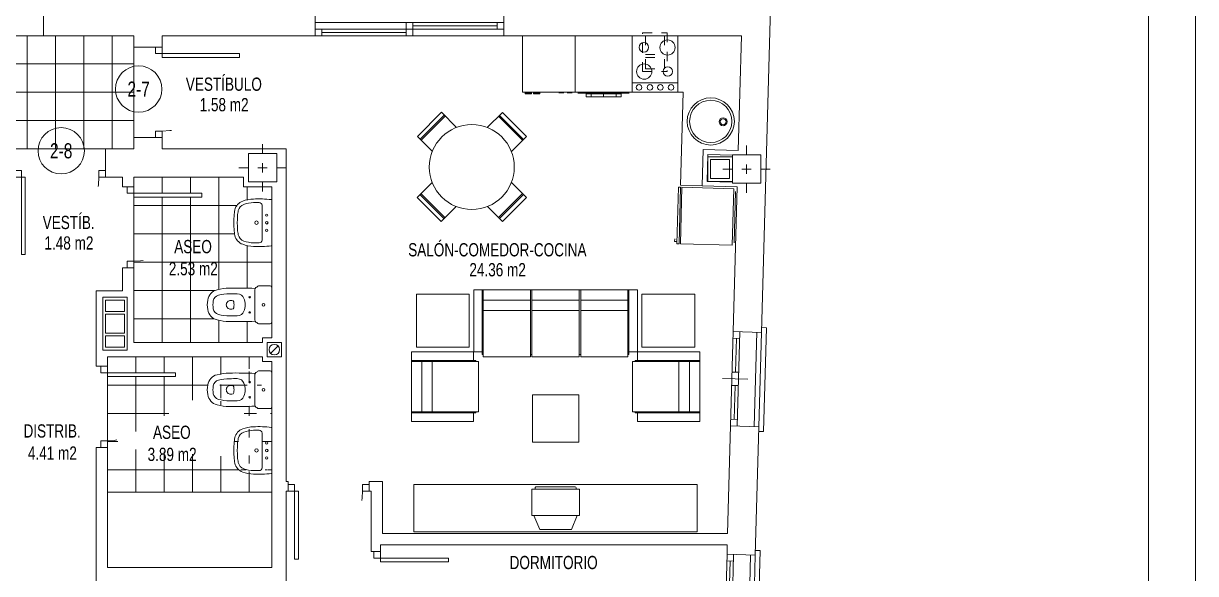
# Model space of a CAD drawing. Header units: millimetres. Extents: x 1426 to 1585, y -58 to 4.
# Drawn here: x 1519.03 to 1531.45, y -44.83 to -39.01 of the extents above; entities that cross this region are included whole.
import ezdxf
from ezdxf.enums import TextEntityAlignment as Align

# ---------------------------------------------------------------- set-up
doc = ezdxf.new("R2010")
doc.units = ezdxf.units.MM
doc.header["$LTSCALE"] = 0.35
for name, pattern in [('DASHDOT', [1, 0.5, -0.25, 0, -0.25]), ('HIDDEN', [0.375, 0.25, -0.125]), ('PUNTOS', [6.35, 0, -6.35])]:
    doc.linetypes.add(name, pattern=pattern)
doc.layers.get('0').update_dxf_attribs({"color": 5, "lineweight": 0})
for name, color, linetype, lineweight in [('BAJANTES', 9, 'Continuous', 0), ('BARRIDO_PUERTA', 251, 'PUNTOS', 0), ('CARPINTERIA', 4, 'Continuous', 0), ('COCINA', 7, 'Continuous', 0), ('ESCALERAS', 7, 'Continuous', 0), ('FORMATO', 7, 'Continuous', 0), ('GRAFISMOS', 8, 'DASHDOT', 0), ('MUEBLES', 7, 'Continuous', 0), ('MUROS', 1, 'Continuous', 0), ('OCULTO', 11, 'HIDDEN', 0), ('PILARES', 7, 'Continuous', 0), ('SANITARIOS', 7, 'Continuous', 0), ('SHUNT', 9, 'Continuous', 0), ('SOLERIA', 251, 'Continuous', 0), ('SUPERFICIES', 2, 'Continuous', 0), ('TEXTOS', 3, 'Continuous', 0)]:
    doc.layers.add(name, color=color, linetype=linetype, lineweight=lineweight)
doc.styles.add('SWIS721 Lt', font='swisscl.ttf')

# ---------------------------------------------------------------- blocks, each defined once
blk = doc.blocks.new('SHUNT 41x26 OCULTO')
at = {"layer": 'OCULTO'}
for p, q in [((0, 0.2599999999999909), (0, 0)), ((0.4099999999999682, 0.2599999999996783), (0, 0.2599999999999909)), ((0.4099999999999682, 0.2599999999996783), (0.4099999999999966, -1.56319401867222e-13)), ((0.0300000000000864, 0.2300000000000182), (0.0300000000000864, 0.02999999999997272)), ((0.0300000000000864, 0.2300000000000182), (0.2300000000000182, 0.2300000000000182)), ((0.2300000000000182, 0.2300000000000182), (0.2300000000000182, 0.02999999999997272)), ((0.3799999999999955, 0.2299999999998477), (0.2599999999999909, 0.2299999999998477)), ((0.2599999999999909, 0.2299999999998477), (0.2599999999999909, 0.02999999999980218)), ((0.3799999999999955, 0.2299999999998477), (0.3799999999999955, 0.02999999999980218)), ((0, 0), (0.4099999999999966, -1.56319401867222e-13)), ((0.0300000000000864, 0.02999999999997272), (0.2300000000000182, 0.02999999999997272)), ((0.3799999999999955, 0.02999999999980218), (0.2599999999999909, 0.02999999999980218))]:
    blk.add_line(p, q, dxfattribs=at)
blk = doc.blocks.new('C LAVAVAJILLAS')
at = {"layer": 'SANITARIOS'}
for p, q in [((-0.2784107946026779, -0.6000000000003638), (-0.2784107946026779, 0)), ((-0.2784107946026779, 0), (0.2784107946026779, 0)), ((0.2784107946031327, -0.6000000000003638), (0.2784107946031327, 0)), ((0.2784107946026779, -0.6000000000003638), (-0.2784107946026779, -0.6000000000003638)), ((-0.2478260869561382, -0.6053973013495124), (-0.1956521739130039, -0.6053973013495124)), ((-0.1587706146924575, -0.6053973013495124), (-0.1065967016488685, -0.6053973013495124)), ((0.09310344827599693, -0.6053973013495124), (0.1605697151426284, -0.6053973013495124)), ((0.09310344827599693, -0.6152923538234063), (0.09310344827599693, -0.6053973013495124)), ((0.1605697151426284, -0.6152923538234063), (0.09310344827599693, -0.6152923538234063)), ((0.1605697151426284, -0.6152923538234063), (0.1605697151426284, -0.6053973013495124)), ((0.248725637181451, -0.6053973013495124), (0.1821589205401324, -0.6053973013495124)), ((0.1821589205401324, -0.6152923538234063), (0.1821589205401324, -0.6053973013495124)), ((0.1821589205401324, -0.6152923538234063), (0.248725637181451, -0.6152923538234063)), ((0.248725637181451, -0.6152923538234063), (0.248725637181451, -0.6053973013495124))]:
    blk.add_line(p, q, dxfattribs=at)
blk = doc.blocks.new('C COCINA')
at = {"layer": 'COCINA'}
blk.add_line((0.241602562045955, -0.4992061427551562), (-0.2416025620464097, -0.4992061427551562), dxfattribs=at)
blk.add_lwpolyline([(0.241602562045955, -0.599999999999909), (-0.2416025620464097, -0.599999999999909), (-0.2416025620464097, 0), (0.241602562045955, 0)], close=True, dxfattribs=at)
for centre, radius in [((-0.117076651763, -0.123541167833082), 0.05039692862239899), ((0.1333040751810586, -0.1246753765371977), 0.08079242269822089), ((-0.1134664561068348, -0.380264500404337), 0.08079242269822089), ((0.1361538410769754, -0.3791302917002213), 0.05039692862239899), ((-0.1679590003532212, -0.5474320241692112), 0.02971582313937692), ((-0.05297168472679914, -0.5474320241692112), 0.02971582313937692), ((0.0581396539682828, -0.5474320241692112), 0.02971582313937692), ((0.1705429849735083, -0.5474320241692112), 0.02971582313937692)]:
    blk.add_circle(centre, radius, dxfattribs=at)
blk = doc.blocks.new('C LAVADORA')
at = {"layer": 'SANITARIOS'}
for p, q in [((-0.3025210084038008, 0), (-0.3025210084038008, -0.6000000000003638)), ((-0.3025210084033461, 0), (0.3025210084033461, 0)), ((0.3025210084033461, 0), (0.3025210084033461, -0.6000000000003638)), ((0.3025210084033461, -0.6000000000003638), (-0.3025210084033461, -0.6000000000003638)), ((0.2722689075631024, -0.6100840336134752), (-0.2722689075631024, -0.6100840336134752)), ((-0.1865546218486998, -0.6176470588234224), (0.1840336134450808, -0.6176470588234224)), ((-0.1865546218486998, -0.6478991596641208), (-0.1865546218486998, -0.6176470588234224)), ((-0.1336134453781597, -0.6176470588234224), (-0.1336134453781597, -0.6478991596641208)), ((0, -0.6176470588234224), (0, -0.6478991596641208)), ((0.1310924369745408, -0.6478991596641208), (0.1310924369745408, -0.6176470588234224)), ((0.1840336134450808, -0.6176470588234224), (0.1840336134450808, -0.6478991596641208)), ((0.1840336134450808, -0.6478991596641208), (-0.1865546218486998, -0.6478991596641208))]:
    blk.add_line(p, q, dxfattribs=at)
blk.add_lwpolyline([(0.1840336134450808, -0.6478991596641208), (-0.1865546218486998, -0.6478991596641208), (-0.1865546218486998, -0.6176470588234224), (0.1840336134450808, -0.6176470588234224), (0.1840336134450808, -0.6478991596641208)], dxfattribs=at)
blk = doc.blocks.new('A$C1164197C')
at = {"layer": 'SHUNT'}
for p, q in [((4.860798981098924e-07, 0.2600003274134508), (4.860796707362169e-07, 3.274134741104717e-07)), ((4.860798981098924e-07, 0.2600003274134508), (0.2600004860796616, 0.260000327413465)), ((0.2600004860796616, 3.274134741104717e-07), (0.2600004860796616, 0.260000327413465)), ((0.03000048607964345, 0.03000032741356051), (0.03000048607964345, 0.2300003274134923)), ((0.03000048607964345, 0.2300003274134923), (0.2300004860796889, 0.2300003274134923)), ((0.2300004860796889, 0.03000032741356051), (0.2300004860796889, 0.2300003274134923)), ((4.860796707362169e-07, 3.274134741104717e-07), (0.2600004860796616, 3.274134741104717e-07)), ((0.03000048607964345, 0.03000032741356051), (0.2300004860796889, 0.03000032741356051))]:
    blk.add_line(p, q, dxfattribs=at)
blk = doc.blocks.new('PILAR 30x30')
at = {"layer": 'GRAFISMOS', "ltscale": 0.5}
for p, q in [((0, 0.2499999999999858), (0, -0.2499999999999858)), ((0.2499999999999716, 0), (-0.25, 0))]:
    blk.add_line(p, q, dxfattribs=at)
at = {"layer": 'PILARES'}
blk.add_lwpolyline([(0.1499999999999773, -0.1500000000000021), (0.1499999999999773, 0.149999999999995), (-0.1500000000000057, 0.149999999999995), (-0.1500000000000057, -0.1500000000000021)], close=True, dxfattribs=at)
blk = doc.blocks.new('M TV')
at = {"layer": 'MUEBLES'}
for p, q in [((-0.2303601654439262, -0.1722289567064763), (-0.1675274438043743, -0.02284145670637372)), ((0.1675274438043743, -0.02284145670637372), (-0.1675274438043743, -0.02284145670637372)), ((0.2303601654439262, -0.1722289567064763), (0.1675274438043743, -0.02284145670637372)), ((-0.2523437499999091, -0.1722289567064763), (-0.2523437499999091, -0.4495745455965334)), ((0.2523437499999091, -0.1722289567064763), (-0.2523437499999091, -0.1722289567064763)), ((0.2523437499999091, -0.4495745455965334), (0.2523437499999091, -0.1722289567064763)), ((0.2523437499999091, -0.4495745455965334), (-0.2523437499999091, -0.4495745455965334)), ((0.2053472161769605, -0.4744067369306322), (-0.2089433424189338, -0.4744067369306322)), ((0.2154409661770842, -0.4495745455965334), (0.2154409661770842, -0.4643129869309632))]:
    blk.add_line(p, q, dxfattribs=at)
blk.add_lwpolyline([(-0.2190370924190574, -0.4643129869309632), (-0.2190370924190574, -0.4495745455965334)], dxfattribs=at)
for centre, start, end in [((-0.2087955824222263, -0.4643129869309632), 180, 270), ((0.2054949761741227, -0.4643129869309632), 270, 0)]:
    blk.add_arc(centre, 0.01009374999999807, start, end, dxfattribs=at)
blk = doc.blocks.new('S INODORO1')
at = {"layer": 'SANITARIOS'}
for p, q in [((0.1882334308126161, 0), (-0.1882334308126303, 0)), ((-0.1999999999999886, -0.01822664579822231), (-0.1999999999999886, -0.1409999999999627)), ((0.1999999999999886, -0.01822664579822231), (0.1999999999999886, -0.1409999999999627)), ((-0.1918808964199457, -0.156575817573966), (-0.1880054885781419, -0.1619811544979335)), ((-0.163999997858383, -0.17999999999995), (0.1639999999999873, -0.17999999999995)), ((0.1918808985615499, -0.156575817573966), (0.1880054907197461, -0.1619811544979335)), ((-0.04699999999999704, -0.4369999973025642), (-0.04699999999999704, -0.4242945784064887)), ((0.04699999999999704, -0.4369999973025642), (0.04699999999999704, -0.4242945784064887))]:
    blk.add_line(p, q, dxfattribs=at)
blk.add_lwpolyline([(0.1177193807845924, -0.3673107612016917, 0.3145851973718788), (0.0683515056235251, -0.2970423673297677)], format="xyb", dxfattribs=at)
for centre, radius in [((0, -0.09000000000003183), 0.0135), ((0, -0.09000000000003183), 0.0135), ((-0.0800000000000125, -0.23599999999999), 0.0075), ((0.0800000000000125, -0.23599999999999), 0.0075)]:
    blk.add_circle(centre, radius, dxfattribs=at)
for centre, radius, start, end in [((0.1800000000000068, -0.01822664579822231), 0.02, 0, 65.69011829601511), ((-0.1800000000000068, -0.01822664579822231), 0.02, 114.3098817039974, 180), ((-0.1810000000000116, -0.1409999999999627), 0.019, 180, 235.0627641955378), ((-0.1639999999999873, -0.1549999999999727), 0.025, 196.2152195323952, 246.6223783547732), ((5.322258117191922, -0.382957534321692), 5.5, 177.8638331676418, 180.7094562231261), ((-0.163999997858383, -0.1549999999999727), 0.025, 246.6223783547732, 270.000004908241), ((0.1639999999999873, -0.1549999999999727), 0.025, 269.999995091759, 293.3776216452268), ((0.1640000021415915, -0.1549999999999727), 0.025, 293.3776216452268, 343.7847804676048), ((-5.322258117191922, -0.3829575343216884), 5.5, 359.2905437768738, 2.136166832358183), ((0.1810000021416158, -0.1409999999999627), 0.019, 304.9372358044623, 0), ((5.322258117191922, -0.382957534321692), 5.44, 179.8352030700626, 180.7094562231265), ((-0.04271969101469608, -0.3675264795811017), 0.075, 109.9839884045838, 179.8352030700626), ((0, -0.4850000000000136), 0.2, 70.01601159542828, 109.9839884045838), ((-5.322258117191922, -0.3829575343216884), 5.44, 359.2905437768735, 0.1647969299373794), ((0.3726375855731305, -0.4442485856892517), 0.55, 180.7094562231261, 194.5394939202496), ((0.3726375855731305, -0.4442485856892517), 0.49, 180.7094562231265, 194.5394939202496), ((-0.02700000000001523, -0.4242945784064887), 0.02, 99.71514937207024, 180), ((0, -0.4370000000000118), 0.047, 179.999996711712, 270), ((0, -0.5819999999999936), 0.18, 80.2848506279215, 99.71514937207024), ((0, -0.4370000000000118), 0.047, 270, 3.288288058078042e-06), ((0.02700000000001523, -0.4242945784064887), 0.02, 1.017777498068325e-13, 80.28485062792974), ((-0.3726375855731305, -0.4442485856892517), 0.49, 345.4605060797502, 359.2905437768735), ((-0.3726375855731305, -0.4442485856892517), 0.55, 345.4605021030711, 359.2905437768738), ((-0.03003993384598402, -0.5486842853060807), 0.134, 194.5394815747347, 261.1838169393084), ((-0.03003993384598402, -0.5486842853060807), 0.074, 194.5394815747347, 261.1838169393084), ((0.03003993384598402, -0.5486842853060807), 0.074, 278.8161830606915, 345.4605184252652), ((0.03003993384598402, -0.5486842853060807), 0.134, 278.8161830606915, 345.4605021030711), ((0, -0.3550000000000182), 0.33, 261.1838164021437, 278.816183965098), ((0, -0.3550000000000182), 0.27, 261.1838164021437, 278.8161839650988)]:
    blk.add_arc(centre, radius, start, end, dxfattribs=at)
blk = doc.blocks.new('S LAVABO1')
at = {"layer": 'SANITARIOS'}
for p, q in [((0.2960817150196817, 0), (-0.2960817150196817, 0)), ((-0.2065305105095376, -0.1299999999999955), (0.206530511432959, -0.1299999999999955))]:
    blk.add_line(p, q, dxfattribs=at)
for centre, radius in [((-0.1000000000000227, -0.07000000000005002), 0.015), ((0, -0.07000000000005002), 0.0175), ((0.1000000000000227, -0.07000000000005002), 0.015), ((0, -0.2050000000000409), 0.023)]:
    blk.add_circle(centre, radius, dxfattribs=at)
for centre, radius, start, end in [((-0.2960817150196817, -0.009999999999990905), 0.01, 90, 173.6261614113595), ((0.2960817150196817, -0.009999999999990905), 0.01, 6.373838588640401, 90), ((1.184708166736641, -0.1754125934993453), 1.5, 173.6261614113596, 182.6930360595679), ((-0.2269999999999754, -0.1710000000000491), 0.04, 95.59371676879408, 179.6994568863144), ((-0.2065305105095376, -0.3799999999999955), 0.25, 90.00000021162609, 95.59371676879408), ((0.2065305105095376, -0.3799999999999955), 0.25, 84.4062832312059, 89.99999978837394), ((0.2269999999999754, -0.1710000000000491), 0.04, 0.3005431136856259, 84.4062832312059), ((-1.184708166736641, -0.1754125934993453), 1.5, 357.3069639404321, 6.3738385886403), ((0.18581257366111, -0.2223976351006058), 0.5, 182.6930360595679, 199.340620271271), ((1.186135394913322, -0.2209411878851597), 1.454, 178.0233761962638, 180.8979986071595), ((0.18581257366111, -0.2223976351006058), 0.454, 182.6930360595679, 199.340620271271), ((-0.18581257366111, -0.2223976351006058), 0.454, 340.659379728729, 357.3069639404321), ((-1.186135394913322, -0.2209411878851597), 1.454, 359.1020013928405, 1.97662380373624), ((-0.18581257366111, -0.2223976351006058), 0.5, 340.659379728729, 357.3069639404321), ((-0.1349999999999909, -0.3350000000000364), 0.16, 199.34062003409, 257.4428701847792), ((-0.1349999999999909, -0.3350000000000364), 0.114, 199.34062003409, 257.4428701847792), ((-0.06107958876236808, -0.003132898885041868), 0.454, 257.4428701847792, 266.4982176842357), ((0, 0.9950000000000045), 1.454, 266.4982176842357, 273.5017823157644), ((0.06107958876236808, -0.003132898885041868), 0.454, 273.5017823157644, 282.5571298152208), ((0.1349999999999909, -0.3350000000000364), 0.114, 282.5571298152208, 340.6593799659099), ((0.1349999999999909, -0.3350000000000364), 0.16, 282.5571298152208, 340.6593799659099), ((-0.06107958876236808, -0.003132898885041868), 0.5, 257.4428701847792, 266.4982176842357), ((0, 0.9950000000000045), 1.5, 266.4982176842357, 273.5017823157644), ((0.06107958876236808, -0.003132898885041868), 0.5, 273.5017823157644, 282.5571298152208)]:
    blk.add_arc(centre, radius, start, end, dxfattribs=at)
blk = doc.blocks.new('bajante')
at = {"layer": 'BAJANTES'}
blk.add_line((-0.03889087296533944, -0.03889087296518312), (0.03889087296511207, 0.03889087296535365), dxfattribs=at)
blk.add_circle((0, 0), 0.055, dxfattribs=at)
blk = doc.blocks.new('M MESA o90')
at = {"layer": 'MUEBLES'}
for p, q in [((-0.1799999999998363, 0.412431812545492), (-0.1799999999998363, 0.6384318125456048)), ((-0.1799999999998363, 0.6384318125456048), (0.180000000000291, 0.6384318125456048)), ((0.180000000000291, 0.6384318125456048), (0.180000000000291, 0.412431812545492)), ((-0.1799999999998363, 0.580431812545612), (-0.1799999999998363, 0.594431812545281)), ((-0.1799999999998363, 0.594431812545281), (0.180000000000291, 0.594431812545281)), ((0.180000000000291, 0.580431812545612), (-0.1799999999998363, 0.580431812545612)), ((-0.6375531557405338, -0.1779999999998836), (-0.6375531557405338, 0.181999999999789)), ((-0.6375531557405338, 0.181999999999789), (-0.4115531557404211, 0.181999999999789)), ((-0.5935531557406648, -0.1779999999998836), (-0.5935531557406648, 0.181999999999789)), ((-0.5795531557405411, 0.181999999999789), (-0.5795531557405411, -0.1779999999998836)), ((0.6375531557405338, 0.181999999999789), (0.4115531557404211, 0.181999999999789)), ((0.5795531557405411, 0.181999999999789), (0.5795531557405411, -0.1779999999998836)), ((0.5935531557406648, -0.1779999999998836), (0.5935531557406648, 0.181999999999789)), ((0.6375531557405338, -0.1779999999998836), (0.6375531557405338, 0.181999999999789)), ((-0.4115531557404211, -0.1779999999998836), (-0.6375531557405338, -0.1779999999998836)), ((-0.5795531557405411, -0.1779999999998836), (-0.5935531557406648, -0.1779999999998836)), ((0.4115531557404211, -0.1779999999998836), (0.6375531557405338, -0.1779999999998836)), ((0.5795531557405411, -0.1779999999998836), (0.5935531557406648, -0.1779999999998836)), ((-0.1799999999998363, -0.6384318125456048), (-0.1799999999998363, -0.412431812545492)), ((0.180000000000291, -0.412431812545492), (0.180000000000291, -0.6384318125456048)), ((-0.1799999999998363, -0.580431812545612), (0.180000000000291, -0.580431812545612)), ((0.180000000000291, -0.594431812545281), (-0.1799999999998363, -0.594431812545281)), ((0.180000000000291, -0.580431812545612), (0.180000000000291, -0.594431812545281)), ((0.180000000000291, -0.6384318125456048), (-0.1799999999998363, -0.6384318125456048))]:
    blk.add_line(p, q, dxfattribs=at)
blk.add_circle((0, 0), 0.4499999999995907, dxfattribs=at)
blk = doc.blocks.new('SHUNT 56x21')
at = {"layer": 'SHUNT'}
for p, q in [((0, 0.2599999999999909), (0, 0)), ((0.5599999999999454, 0.2599999999996783), (0, 0.2599999999999909)), ((0.5599999999999454, 0.2599999999996783), (0.5599999999999739, -1.56319401867222e-13)), ((0.1500000000000909, 0.2300000000000182), (0.0300000000000864, 0.2300000000000182)), ((0.0300000000000864, 0.2300000000000182), (0.0300000000000864, 0.02999999999997272)), ((0.1500000000000909, 0.2300000000000182), (0.1500000000000909, 0.02999999999997272)), ((0.1800000000000637, 0.2300000000000182), (0.1800000000000637, 0.02999999999997272)), ((0.1800000000000637, 0.2300000000000182), (0.3799999999999955, 0.2300000000000182)), ((0.3799999999999955, 0.2300000000000182), (0.3799999999999955, 0.02999999999997272)), ((0.5299999999999727, 0.2299999999998477), (0.4099999999999682, 0.2299999999998477)), ((0.4099999999999682, 0.2299999999998477), (0.4099999999999682, 0.02999999999980218)), ((0.5299999999999727, 0.2299999999998477), (0.5299999999999727, 0.02999999999980218)), ((0, 0), (0.5599999999999739, -1.56319401867222e-13)), ((0.1500000000000909, 0.02999999999997272), (0.0300000000000864, 0.02999999999997272)), ((0.1800000000000637, 0.02999999999997272), (0.3799999999999955, 0.02999999999997272)), ((0.5299999999999727, 0.02999999999980218), (0.4099999999999682, 0.02999999999980218))]:
    blk.add_line(p, q, dxfattribs=at)
blk = doc.blocks.new('PSO_013A')
at = {"color": 0, "linetype": 'ByBlock'}
for p, q in [((-0.9721808199670221, -0.60237086099918), (-0.9721808199670221, 0)), ((-0.9721808199670221, 0), (0.9721808199670221, 0)), ((-0.8730565010684188, 0), (-0.8730565010684188, -0.60237086099918)), ((-0.8616190796570464, -0.6519330204484746), (-0.8616190796570464, 0)), ((-0.3011854304995865, -0.6519330204484746), (-0.3011854304995865, 0)), ((-0.2821230614806183, -0.6519330204484746), (-0.2821230614806183, 0)), ((0.2783105876768417, 0), (0.2783105876768417, -0.6519330204484746)), ((0.2973729566958099, -0.6519330204484746), (0.2973729566958099, 0)), ((0.8578066058532698, 0), (0.8578066058532698, -0.6519330204484746)), ((0.869244027264628, -0.60237086099918), (0.869244027264628, 0)), ((0.9721808199670221, 0), (0.9721808199670221, -0.60237086099918)), ((-0.3011854304995865, -0.1029367927023941), (-0.8616190796570464, -0.1029367927023941)), ((0.2783105876768417, -0.1029367927023941), (-0.2821230614806183, -0.1029367927023941)), ((0.8578066058532698, -0.1029367927023941), (0.2973729566958099, -0.1029367927023941)), ((-0.8616190796570464, -0.2020611116009974), (-0.3011854304995865, -0.2020611116009974)), ((-0.2821230614806183, -0.2020611116009974), (0.2783105876768417, -0.2020611116009974)), ((0.2973729566958099, -0.2020611116009974), (0.8578066058532698, -0.2020611116009974)), ((-0.8730565010684188, -0.60237086099918), (-0.9721808199670221, -0.60237086099918)), ((-0.8730565010684188, -0.6290581776257227), (-0.8730565010684188, -0.6061833348029708)), ((-0.8730565010684188, -0.6290581776257227), (-0.8616190796570464, -0.6290581776257227)), ((-0.3011854304995865, -0.6519330204484746), (-0.8616190796570464, -0.6519330204484746)), ((-0.2821230614806183, -0.6290581776257227), (-0.3011854304995865, -0.6290581776257298)), ((0.2783105876768417, -0.6519330204484746), (-0.2821230614806183, -0.6519330204484746)), ((0.2783105876768417, -0.6290581776257298), (0.2973729566958099, -0.6290581776257227)), ((0.8578066058532698, -0.6519330204484746), (0.2973729566958099, -0.6519330204484746)), ((0.8539941320494648, -0.6290581776257227), (0.869244027264628, -0.6290581776257227)), ((0.9721808199670221, -0.60237086099918), (0.869244027264628, -0.60237086099918)), ((0.869244027264628, -0.6290581776257227), (0.869244027264628, -0.6061833348029708))]:
    blk.add_line(p, q, dxfattribs=at)
blk = doc.blocks.new('A$C00E97BF0')
at = {"layer": 'MUEBLES'}
for p, q in [((4.523742518358631e-07, 9.326443262125395e-08), (4.523749339568894e-07, 0.7406993033513203)), ((4.523749339568894e-07, 0.7406993033513203), (0.6575662227226076, 0.7406993033510645)), ((0.6825370747612851, 0.6467569645107574), (4.523749339568894e-07, 0.6467569645110274)), ((4.523749339568894e-07, 0.6359174638756144), (0.7116697354726966, 0.6359174638753302)), ((0.1082074778751121, 0.6359174638755718), (0.1082074778748847, 0.1047819327400674)), ((0.2205763120482516, 0.1047819327400248), (0.2205763120484789, 0.6359174638755292)), ((0.6575662227226076, 0.7406993033510645), (0.6575662227226076, 0.6467569645107716)), ((0.6825370747612851, 0.6467569645107574), (0.6825370747612851, 0.6395306307538107)), ((0.7116697354726966, 0.6359174638753302), (0.7116697354722419, 0.1047819327398543)), ((0.7116697354722419, 0.1047819327398543), (4.523744792095385e-07, 0.1047819327401101)), ((4.523742518358631e-07, 0.09394243210471132), (0.682537074760603, 0.09394243210444131)), ((0.6575662227219254, 9.326416261501436e-08), (4.523742518358631e-07, 9.326443262125395e-08)), ((0.6575662227219254, 0.09394243210445552), (0.6575662227219254, 9.326416261501436e-08)), ((0.682537074760603, 0.09394243210444131), (0.682537074760603, 0.1047819327398685))]:
    blk.add_line(p, q, dxfattribs=at)
blk = doc.blocks.new('C FRIGORIFICO')
at = {"layer": 'COCINA'}
for p, q in [((0.6199999999985266, -0.03575461507762157), (0.01999999999861757, -0.03575461507762157)), ((0.01999999999861757, -0.03575461507762157), (0.01999999999861757, -0.5857546150778035)), ((0.591668803025641, -0.01719124852797904), (0.049155221874571, -0.01719124852752429)), ((0.6199999999985266, -0.5857546150778035), (0.6199999999985266, -0.03575461507762157)), ((0.6198687664023055, -0.599999999999909), (0.01961240309901768, -0.599999999999909)), ((0.01961240309901768, -0.599999999999909), (0.01961240309901768, -0.622828914227739)), ((0.01999999999861757, -0.5857546150778035), (0.6199999999985266, -0.5857546150778035)), ((0.6198687664023055, -0.622828914227739), (0.6198687664023055, -0.599999999999909)), ((0.01961240309901768, -0.622828914227739), (0.6198687664023055, -0.622828914227739)), ((0.5970402246211961, -0.6470007057637304), (0.5674974058456428, -0.6470007057637304)), ((0.5970402246211961, -0.622828914227739), (0.5970402246211961, -0.6470007057637304))]:
    blk.add_line(p, q, dxfattribs=at)
blk = doc.blocks.new('C FREGADERO1')
at = {"layer": 'SANITARIOS'}
for centre, radius in [((0, -0.2999968047433867), 0.2499999950000047), ((0, -0.2999968047433867), 0.2242263776581457), ((0, -0.1691363783693305), 0.04227118837031624), ((0, -0.1691363783693305), 0.03146018602145409)]:
    blk.add_circle(centre, radius, dxfattribs=at)
blk = doc.blocks.new('C P082')
at = {"layer": 'BARRIDO_PUERTA'}
blk.add_arc((0.07000000000016371, 0), 0.8200000000001637, 2.605510395054913e-11, 87.20397430368445, dxfattribs=at)
at = {"layer": 'CARPINTERIA'}
for p, q in [((0.07000000000016371, 0.8190238091779065), (0.1100000000005821, 0.8190238091779065)), ((0.07000000000016371, 0), (0.07000000000016371, 0.8190238091779065)), ((0.1100000000005821, 0.8190238091779065), (0.1100000000005821, 0)), ((0, 0), (0.07000000000016371, 0)), ((0.1100000000005821, 0), (0.07000000000016371, 0)), ((0.07000000000016371, 0), (0.07000000000016371, -0.07000000000016371)), ((0.8900000000003274, 0), (0.8900000000003274, -0.07000000000016371)), ((0.9600000000004911, -9.094947017729282e-13), (0.8900000000003274, 0)), ((0.07000000000016371, -0.07000000000016371), (0, -0.07000000000016371)), ((0.8900000000003274, -0.07000000000016371), (0.9600000000004911, -0.07000000000061846))]:
    blk.add_line(p, q, dxfattribs=at)
blk = doc.blocks.new('C P072')
at = {"layer": 'BARRIDO_PUERTA'}
blk.add_arc((0.06790447680714351, -0.0008679941265654634), 0.722096044878664, 0.06887229536583446, 86.65797362140653, dxfattribs=at)
at = {"layer": 'CARPINTERIA'}
for p, q in [((0.07000000000016371, 0.7200000000002547), (0.1100000000005821, 0.7200000000002547)), ((0.07000000000016371, 0), (0.07000000000016371, 0.7200000000002547)), ((0.1100000000005821, 0.7200000000002547), (0.1100000000005821, 0)), ((0, 0), (0.07000000000016371, 0)), ((0.1100000000005821, 0), (0.07000000000016371, 0)), ((0.07000000000016371, 0), (0.07000000000016371, -0.07000000000016371)), ((0.7900000000004184, 0), (0.7900000000004184, -0.07000000000016371)), ((0.8600000000005821, -9.094947017729282e-13), (0.7900000000004184, 0)), ((0.07000000000016371, -0.07000000000016371), (0, -0.07000000000016371)), ((0.7900000000004184, -0.07000000000016371), (0.8600000000005821, -0.07000000000061846))]:
    blk.add_line(p, q, dxfattribs=at)
blk = doc.blocks.new('C VC200')
at = {"layer": 'CARPINTERIA'}
for p, q in [((2, 0), (0, 0)), ((0.07000000000061846, 0), (0.07000000000061846, -0.07000000000016371)), ((0.9650000000015098, 0), (0.9650000000015098, -0.1400000000007822)), ((1.035000000001673, 0), (1.035000000001673, -0.1400000000003274)), ((2, -0.06999999999970896), (0, -0.07000000000016371)), ((0.9650000000015098, -0.03500000000030923), (0.07000000000061846, -0.03500000000030923)), ((1.930000000000291, -0.1050000000000182), (1.035000000001673, -0.1050000000004729)), ((1.930000000000291, -0.06999999999970896), (1.930000000000291, -0.1399999999998727)), ((2, -0.1399999999998727), (4.547473508864641e-13, -0.1400000000007822)), ((-0.0499999999992724, -0.3500000000003638), (-0.0499999999992724, -0.3000000000001819)), ((2.050000000000182, -0.3499999999999091), (-0.0499999999992724, -0.3500000000003638)), ((2.050000000000182, -0.2999999999997272), (2.050000000000182, -0.3499999999999091))]:
    blk.add_line(p, q, dxfattribs=at)
blk = doc.blocks.new('C VA100')
at = {"layer": 'CARPINTERIA'}
for p, q in [((0.5000000000004547, 0), (0, 0)), ((0.07000000000061846, 0), (0.07000000000061846, -0.07000000000016371)), ((0.4300000000007458, 0), (0.4300000000007458, -0.07000000000016371)), ((0.5, -0.1700000000000728), (0.5, 0.09999999999854481)), ((1, 4.547473508864641e-13), (0.5, 0)), ((0.5700000000006185, 0), (0.5700000000006185, -0.07000000000016371)), ((0.930000000000291, 4.547473508864641e-13), (0.930000000000291, -0.06999999999970896)), ((0.5000000000004547, -0.07000000000016371), (0, -0.07000000000016371)), ((0.4300000000007458, -0.03500000000030923), (0.07000000000061846, -0.03500000000030923)), ((1, -0.06999999999970896), (0.5, -0.07000000000016371)), ((0.930000000000291, -0.03499999999985448), (0.5700000000006185, -0.03500000000030923)), ((-0.0499999999992724, -0.3500000000003638), (-0.0499999999992724, -0.3000000000001819)), ((1.050000000000182, -0.3499999999999091), (-0.0499999999992724, -0.3500000000003638)), ((1.050000000000182, -0.2999999999997272), (1.050000000000182, -0.3499999999999091))]:
    blk.add_line(p, q, dxfattribs=at)

msp = doc.modelspace()

# ---------------------------------------------------------------- hatches: boundary and pattern name
at = {"layer": 'SOLERIA'}
h = msp.add_hatch(dxfattribs=at)
h.set_pattern_fill('ANSI37', color=256, scale=2.403, angle=45, style=0)
h.set_pattern_definition([(90, (1505.251627158006, -39.73548816322316), (-0.300375, 5.551115123125783e-17), []), (180, (1505.251627158006, -39.73548816322316), (-5.551115123125783e-17, -0.300375), [])])
h.paths.add_polyline_path([(1490.303187870864, -39.13549588361904), (1496.951204753269, -39.1354958836185), (1496.951204753269, -37.94551151334705), (1499.151204766196, -37.94551148324029), (1499.151204766196, -39.13549588027013), (1511.402049485929, -39.13549588361851), (1511.402049486787, -39.04549574618766), (1513.552049414036, -39.04549587481575), (1513.552049405238, -39.13549588361875), (1520.200066445148, -39.13549588361909), (1520.200066445148, -40.33548044282728), (1517.582043143207, -40.33548044283207), (1517.582043143207, -40.28548044283189), (1516.382043143207, -40.28548044283237), (1516.382043143207, -40.33548044282717), (1515.87122256936, -40.33548044283256), (1515.87122256936, -40.28548044283237), (1514.67122256936, -40.28548044283189), (1514.67122256936, -40.33548044283207), (1510.525824208757, -40.33548156755221), (1510.525824208757, -40.28548156755203), (1509.325824208757, -40.28548156755155), (1509.325824208757, -40.33548156755173), (1506.707037367578, -40.33548044283207), (1506.707037367578, -40.28548044283189), (1505.507037367579, -40.28548044283237), (1505.507037367579, -40.33548044282717), (1504.996216793731, -40.33548044282724), (1504.996216793731, -40.28548044283237), (1503.796216793732, -40.28548044283189), (1503.796216793732, -40.33548044283207), (1501.177429952552, -40.33548044282664), (1501.177429952552, -40.28548156755155), (1499.977429952553, -40.28548156755203), (1499.977429952553, -40.33548044282724), (1495.832025327116, -40.33548044283207), (1495.832025327116, -40.28548044283189), (1494.632025327117, -40.28548044283237), (1494.632025327117, -40.33548044282717), (1494.121204753269, -40.33548044283256), (1494.121204753269, -40.28548044283237), (1492.92120475327, -40.28548044283189), (1492.92120475327, -40.33548044283207), (1490.303187870864, -40.33548044282731)])
h = msp.add_hatch(dxfattribs=at)
h.set_pattern_fill('ANSI37', color=256, scale=2.4, angle=45, style=0)
h.set_pattern_definition([(90, (1520.200829984377, -40.63549588362525), (0.2999999999999999, 5.551115123125783e-17), []), (7.016477563892661e-15, (1520.200829984377, -40.63549588362525), (5.551115123125781e-17, -0.3), [])])
h.paths.add_polyline_path([(1520.200829984377, -40.63549588362526), (1521.25620458677, -40.63549588363239), (1521.25620458677, -40.73549588361866), (1521.664137663169, -40.73549588361866), (1521.664137663169, -40.880243000076, 0.3819936691886251), (1521.657025784476, -40.87229245037526, 0.03958235651457175), (1521.467425538447, -40.86620019379036, 0.07276681690386003), (1521.353746184619, -40.88833187377193, 0.2590936280430465), (1521.271199460396, -40.98127951139003, 0.03953198113866117), (1521.262378184507, -41.04381286557909, 0.03056833146309331), (1521.262378184506, -41.19040387860414, 0.03953198113836539), (1521.271199460396, -41.25293723279265, 0.2590936280447745), (1521.353746184619, -41.34588487041153, 0.07276681690356435), (1521.467425538447, -41.368016550393, 0.03958235651461937), (1521.657025784476, -41.36192429380811, 0.3819936692125106), (1521.664137663169, -41.35397374410731), (1521.66413766317, -41.79916677454032, 0.29474333107776), (1521.645911017373, -41.78740020535482), (1521.523137663171, -41.78740020535482, 0.2449887212017084), (1521.507561845596, -41.79551930893549), (1521.502156508673, -41.79939471677667, 0.2235592800704531), (1521.486189921369, -41.81348047016866, 0.01241701099872649), (1521.213078960663, -41.8100799540814, 0.06041829651556409), (1521.081813032315, -41.8276516474651, 0.2992740963164277), (1520.983036570564, -41.93682276571635, 0.07708787595144663), (1520.983036570564, -42.03797764499337, 0.2992740963160984), (1521.081813032315, -42.14714876324458, 0.06041829651543472), (1521.213078960663, -42.16472045662821, 0.01241701095728868), (1521.486189920457, -42.16131994057493, 0.223559304179279), (1521.502156508673, -42.17540569607456), (1521.507561845597, -42.17928110391636, 0.2449887056205316), (1521.523137663171, -42.1874002053548), (1521.645911017373, -42.1874002053548, 0.2947433310924629), (1521.66413766317, -42.17563363616832), (1521.664137663171, -42.33740020535488), (1521.564137663169, -42.33740020535488), (1521.564137663169, -42.38740020535497), (1520.20082998438, -42.38740020535474), (1520.200829984379, -41.52549588362357, 0.3968827745484522), (1520.920829984376, -40.84549588362385), (1520.920829984376, -40.80549588362344), (1520.200829984377, -40.80549588362343)])
h.paths.add_polyline_path([(1520.200829984377, -40.84549588362385), (1520.920829984376, -40.84549588362385, -0.396882774548452), (1520.200829984379, -41.52549588362357)], flags=17)
h = msp.add_hatch(dxfattribs=at)
h.set_pattern_fill('ANSI37', color=256, scale=2.4, angle=45, style=0)
h.set_pattern_definition([(90, (1519.920829984373, -42.53740020535471), (0.2999999999999999, 5.551115123125783e-17), []), (7.016477563892661e-15, (1519.920829984373, -42.53740020535471), (5.551115123125781e-17, -0.3), [])])
h.paths.add_polyline_path([(1519.920829984373, -42.70740020535471), (1519.920829984372, -42.63740020535455)], flags=17)
edge = h.paths.add_edge_path()
edge.add_line((1521.664137663169, -43.07563363616743), (1521.664137663169, -43.29339148760831))
edge.add_line((1521.664137663169, -43.7671222316398), (1521.664137663169, -43.97311351389309))
edge.add_arc((1521.509137663169, -43.05140020749651), 0.02499999999999999, 203.3776216452285, 253.78478046760398, ccw=False)
edge.add_arc((1521.523137663169, -43.06840020749653), 0.019, 214.9372358044652, 270, ccw=False)
edge.add_line((1521.507561845595, -43.07928110391646), (1521.502156508671, -43.07540569607466))
edge.add_line((1521.507561845595, -42.69551930893497), (1521.502156508671, -42.69939471677677))
edge.add_line((1521.645911017371, -43.0874002053549), (1521.523137663169, -43.0874002053549))
edge.add_arc((1521.115453377863, -42.9174401392009), 0.134, 188.8161830606914, 255.4605021030688, ccw=False)
edge.add_arc((1521.281180128847, -37.56514208816299), 5.499999999999999, 269.2905437768699, 272.1361668323532, ccw=False)
edge.add_arc((1521.219889077479, -42.51476261978178), 0.5499999999999999, 255.4605021030688, 269.2905437768699, ccw=False)
edge.add_arc((1521.645911017371, -43.06740020535492), 0.02, 270, 335.690118296013, ccw=False)
edge.add_arc((1521.523137663169, -42.7064002053549), 0.019, 450, 505.0627641955348, ccw=False)
edge.add_arc((1521.509137663169, -42.72340020535493), 0.02499999999999999, 466.215219532396, 516.6223783547714, ccw=False)
edge.add_arc((1521.645911017371, -42.70740020535491), 0.02, 384.3098817039974, 450, ccw=False)
edge.add_line((1521.645911017371, -42.68740020535493), (1521.523137663169, -42.68740020535493))
edge.add_arc((1521.21988907748, -43.26003779092805), 0.5499999999999999, 450.7094562231301, 464.5394939202485, ccw=False)
edge.add_arc((1521.281180128847, -48.20965832254684), 5.499999999999999, 447.8638331676468, 450.7094562231301, ccw=False)
edge.add_arc((1521.115453377863, -42.85736027150893), 0.134, 464.5394815747341, 531.1838169393086, ccw=False)
edge.add_arc((1521.309137663169, -42.88740020535491), 0.33, 171.183816402143, 188.8161839650977, ccw=False)
edge.add_arc((1521.52380758837, -44.47802339301338), 1.200000000000017, 443.6261614113526, 452.6930360595727, ccw=False)
edge.add_arc((1521.396137663169, -43.42225685962406), 0.1280000000000018, 469.3406200340971, 527.4428701847778, ccw=False)
edge.add_arc((1521.486219555089, -43.67890691855295), 0.4000000000000056, 452.6930360595727, 469.3406202712639, ccw=False)
edge.add_arc((1521.661631344061, -43.48139318861416), 0.4000000000000056, 527.4428701847778, 536.4982176842359, ccw=False)
edge.add_arc((1521.656137663169, -43.29339148760831), 0.008000000000000113, 360, 443.6261614113526, ccw=False)
edge.add_arc((1521.656137663169, -43.7671222316398), 0.008000000000000113, 276.3738385886474, 360, ccw=False)
edge.add_arc((1521.661631344061, -43.57912053063395), 0.4000000000000056, 183.501782315764, 192.5571298152222, ccw=False)
edge.add_arc((1521.486219555089, -43.38160680069516), 0.4000000000000056, 250.6593797287361, 267.3069639404273, ccw=False)
edge.add_arc((1521.396137663169, -43.63825685962404), 0.1280000000000018, 192.5571298152222, 250.6593799659029, ccw=False)
edge.add_arc((1521.52380758837, -42.58249032623473), 1.200000000000017, 267.3069639404273, 276.3738385886474, ccw=False)
edge.add_arc((1522.460137663169, -43.53025685962405), 1.200000000000017, 176.498217684236, 183.501782315764, ccw=False)
edge.add_line((1519.920829984371, -43.49740020535513), (1519.920829984372, -43.42740020535496))
edge.add_line((1519.920829984372, -42.70740020535471), (1520.640829984372, -42.70740020535471))
edge.add_line((1520.640829984372, -42.70740020535471), (1520.640829984372, -42.74740020535513))
edge.add_line((1520.640829984372, -42.74740020535513), (1519.920829984372, -42.74740020535513))
edge.add_line((1519.920829984371, -43.49740020535513), (1519.920829984373, -42.74740020535513))
edge.add_line((1519.920829984373, -42.53740020535471), (1519.920829984373, -42.6374002053547))
edge.add_line((1519.920829984371, -43.97311351389335), (1519.920829984371, -43.49740020535516))
edge.add_line((1521.564137663169, -42.58740020535485), (1521.564137663169, -42.53740020535489))
edge.add_line((1521.564137663169, -42.58740020535485), (1521.664137663169, -42.58740020535485))
edge.add_line((1521.664137663169, -42.58740020535485), (1521.664137663169, -42.6991667745424))
edge.add_line((1521.564137663169, -42.53740020535489), (1519.920829984373, -42.53740020535471))
edge.add_line((1519.920829984372, -43.97311351389335), (1521.664137663169, -43.97311351389309))

# ---------------------------------------------------------------- linework, layer by layer
at = {"layer": 'COCINA'}
for p, q in [((1524.317511128367, -39.73549588361903), (1524.317511128367, -39.13549588361969)), ((1524.317511128367, -39.73549588361903), (1526.020977296427, -39.7354958836191)), ((1526.020977296427, -39.7354958836191), (1525.993476457946, -40.72097958668395)), ((1525.993476457946, -40.72097958668395), (1526.222713414491, -40.72737665697166))]:
    msp.add_line(p, q, dxfattribs=at)
at = {"layer": 'ESCALERAS', "lineweight": 0}
for p, q in [((1526.282063000421, -40.39303476433356), (1526.274088710823, -40.67879086762225)), ((1526.282063000421, -40.39303476433356), (1526.541338606635, -40.40027009105341)), ((1526.541338606635, -40.40027009105341), (1526.541338606635, -40.68624872430313)), ((1526.274088710823, -40.67879086762225), (1526.541338606635, -40.68624872430313))]:
    msp.add_line(p, q, dxfattribs=at)
at = {"layer": 'ESCALERAS'}
for p, q in [((1526.800362751976, -42.27780308730608), (1526.772469384768, -43.27735293096118)), ((1526.850343294818, -42.27919784079797), (1526.822449927609, -43.27874768445307)), ((1526.734498553217, -44.63802546870794), (1526.706605186009, -45.63757531236303)), ((1526.784479096059, -44.63942022219984), (1526.75658572885, -45.63897006585493))]:
    msp.add_line(p, q, dxfattribs=at)
for points in [[(1519.870829984371, -41.9074156460124), (1520.130829984372, -41.9074156460124), (1520.130829984372, -42.46741564601238), (1519.870829984371, -42.46741564601238)], [(1521.614137663169, -42.53740020535484), (1521.76413766317, -42.53740020535484), (1521.76413766317, -42.38740020535486), (1521.614137663169, -42.38740020535486)]]:
    msp.add_lwpolyline(points, close=True, dxfattribs=at)
at = {"layer": 'FORMATO'}
msp.add_lwpolyline([(1531.448353036657, -28.02988439646706), (1531.448353036657, -57.72988439646665), (1478.948353036657, -57.72988439646625), (1478.948353036657, -28.02988439646666)], close=True, dxfattribs=at)
at = {"layer": 'FORMATO', "color": 1}
msp.add_lwpolyline([(1530.948353036657, -28.52988439646708), (1530.948353036657, -57.22988439646667), (1479.448353036657, -57.22988439646625), (1479.448353036657, -28.52988439646666)], close=True, dxfattribs=at)
at = {"layer": 'MUEBLES'}
for points in [[(1523.754380457719, -42.43574862113936), (1523.193940897279, -42.43574862113913), (1523.19394089728, -41.87530906069954), (1523.754380457719, -41.87530906069977)], [(1525.582799184633, -42.43574862113936), (1526.143238745073, -42.43574862113913), (1526.143238745073, -41.87530906069954), (1525.582799184633, -41.87530906069977)], [(1524.423043109464, -42.94102960239965), (1524.423043109464, -43.4410296024001), (1524.914136532888, -43.44102960240033), (1524.914136532888, -42.94102960239987)], [(1523.168589821176, -43.89102960240022), (1526.168589821176, -43.89102960240022), (1526.168589821176, -44.39102960240022), (1523.168589821176, -44.39102960240022)]]:
    msp.add_lwpolyline(points, close=True, dxfattribs=at)
at = {"layer": 'MUROS'}
for p, q in [((1522.120833358663, -39.13549588361929), (1522.120833358663, -38.83549588361934)), ((1524.120833358662, -39.13549588361912), (1524.120833358662, -38.83549588361917)), ((1526.946442997941, -38.83549588361826), (1526.850343294813, -42.27919784079786)), ((1520.50006644515, -40.21548816322423), (1520.200066445148, -40.215488163224)), ((1519.900066290448, -40.63546500203514), (1519.900066290448, -40.33546500203311)), ((1521.81413766317, -40.3354804428272), (1521.814137663169, -43.86102960239503)), ((1521.36413766317, -40.63563038884596), (1521.36413766317, -40.73549588361866)), ((1520.20082998438, -40.73549588362365), (1520.080829984378, -40.73549588362409)), ((1521.36413766317, -40.73549588361866), (1521.664137663169, -40.73549588361866)), ((1520.20082998438, -41.59549588362342), (1520.08082998438, -41.5954958836241)), ((1521.564137663169, -42.33740020535488), (1521.664137663169, -42.33740020535488)), ((1521.564137663169, -42.33740020535488), (1521.564137663169, -42.3874002053548)), ((1526.550460037766, -42.27082931984841), (1526.850343294813, -42.27919784079786)), ((1521.564137663169, -42.58740020535485), (1521.564137663169, -42.53740020535489)), ((1521.564137663169, -42.58740020535485), (1521.664137663169, -42.58740020535485)), ((1521.664137663169, -42.58740020535485), (1521.664137663169, -44.7716185654027)), ((1526.522566670561, -43.27037916350384), (1526.822449927608, -43.27874768445333)), ((1526.822449927608, -43.27874768445333), (1526.784479096056, -44.63942022219977)), ((1521.81413766317, -43.96102960239548), (1521.81413766317, -45.02161856540238)), ((1522.83413781787, -44.41102960240004), (1526.490735760129, -44.41102960240023)), ((1522.81413781787, -44.60102960239976), (1522.71413781787, -44.6010296023999)), ((1526.484595839007, -44.63105170125025), (1526.784479096056, -44.63942022219977)), ((1519.920829984373, -44.7716185654027), (1521.664137663169, -44.77161856540287)), ((1519.950829984372, -44.77161856540287), (1521.664137663169, -44.7716185654027))]:
    msp.add_line(p, q, dxfattribs=at)
at = {"layer": 'MUROS', "lineweight": 0}
for p, q in [((1520.200066445148, -39.2554881632224), (1520.200066445148, -39.13549588361904)), ((1520.500066445147, -39.2554881632224), (1520.500066445147, -39.13549588361904)), ((1524.120833358662, -39.13549588361909), (1526.63795443077, -39.13549588361912)), ((1526.63795443077, -39.13549588361912), (1526.60400676862, -40.35199943961377)), ((1520.50006644515, -39.25548816322237), (1520.200066445148, -39.25548816322237)), ((1520.200066445148, -40.33548044282728), (1520.200066445148, -40.215488163224)), ((1520.500066445147, -40.33548044282728), (1520.500066445147, -40.21548816322423)), ((1519.900066290448, -40.33546500203311), (1520.200066445148, -40.33548044282728)), ((1520.500066445147, -40.33548044282728), (1521.81413766317, -40.3354804428272)), ((1526.233477211073, -40.34165946800083), (1526.222713414491, -40.72737665697166)), ((1526.233477211073, -40.34165946800083), (1526.60400676862, -40.35199943961377)), ((1519.900066213098, -40.63548044282933), (1520.080829984377, -40.63549895613856)), ((1519.900066290448, -40.63546500203514), (1520.039298458285, -40.63548044283235)), ((1520.080829984367, -40.63549588362429), (1520.080829984366, -40.73549588362429)), ((1520.080829984377, -40.63549895613856), (1520.080829984376, -40.73549588362409)), ((1520.200829984381, -40.63551124619581), (1520.20082998438, -40.73549588362365)), ((1520.200829984381, -40.63551124619581), (1521.36413766317, -40.63563038884596)), ((1526.59324297204, -40.73771662858464), (1526.222713414491, -40.72737665697159)), ((1521.664137663169, -40.73549588361866), (1521.664137663171, -42.33740020535488)), ((1526.59324297204, -40.73771662858464), (1526.550460037766, -42.27082931984842)), ((1520.08082998438, -41.5954958836241), (1520.080829984381, -41.83741564601245)), ((1520.20082998438, -41.59549588362342), (1520.200829984382, -42.38740020535479)), ((1519.800829984372, -41.83741564601244), (1519.800829984372, -42.63741564601327)), ((1520.080829984381, -41.83741564601245), (1519.800829984372, -41.83741564601244)), ((1521.564137663169, -42.38740020535497), (1520.200829984382, -42.38740020535479)), ((1521.564137663169, -42.53740020535489), (1519.920829984374, -42.53740020535472)), ((1519.920829984374, -42.53740020535472), (1519.920829984373, -42.63740020535524)), ((1519.920829984373, -42.63740020535524), (1519.80082998438, -42.6374002053558)), ((1526.522566670561, -43.27037916350385), (1526.490735760129, -44.41102960240023)), ((1519.920829984372, -43.49740020535571), (1519.800829984374, -43.49740020535567)), ((1519.800829984374, -46.44382243332959), (1519.800829984372, -43.49740020535567)), ((1519.920829984373, -44.7716185654027), (1519.920829984372, -43.49740020535571)), ((1521.83413781787, -43.86102960239504), (1521.814137663169, -43.86102960239503)), ((1521.83413781787, -43.96102960239541), (1521.83413781787, -43.86102960239504)), ((1522.69413781787, -43.86102960240002), (1522.83413781787, -43.86102960240004)), ((1522.69413781787, -43.96102960239973), (1522.69413781787, -43.86102960240002)), ((1522.83413781787, -43.86102960240004), (1522.83413781787, -44.41102960240004)), ((1521.83413781787, -43.96102960239549), (1521.81413766317, -43.96102960239548)), ((1522.71413781787, -43.96102960239458), (1522.69413781787, -43.96102960239458)), ((1522.71413781787, -43.96102960239458), (1522.71413781787, -44.6010296023999)), ((1522.81413781787, -44.53102960240005), (1522.81413781787, -44.60102960239976))]:
    msp.add_line(p, q, dxfattribs=at)
for points in [[(1519.242049408044, -38.83549588362298), (1519.242049408044, -39.13549588361719), (1520.200066445148, -39.13549588361909)], [(1520.500066445147, -39.13549588361909), (1522.120833358663, -39.13549588361909)], [(1522.81413781787, -44.53102960240005), (1526.487385346166, -44.53109060927239), (1526.484595839007, -44.63105170125025)]]:
    msp.add_lwpolyline(points, dxfattribs=at)
at = {"layer": 'SANITARIOS'}
msp.add_line((1519.920829984372, -43.97311351389336), (1521.664137663169, -43.97311351389309), dxfattribs=at)
at = {"layer": 'SOLERIA'}
for p, q in [((1519.242049408044, -39.13549588361719), (1518.282049408043, -39.13549588361634)), ((1520.200066445148, -40.215488163224), (1520.200066445148, -39.2554881632224)), ((1518.940066213097, -40.33548044282724), (1519.900066290448, -40.33546500203311)), ((1520.200829984376, -40.73549588362366), (1520.200829984376, -41.59549588362336)), ((1519.920829984373, -43.49740020535571), (1519.920829984373, -42.6374002053547))]:
    msp.add_line(p, q, dxfattribs=at)
at = {"layer": 'TEXTOS', "color": 7}
for centre in [(1520.251766517166, -39.70053578227022), (1519.431068656035, -40.35493622433111)]:
    msp.add_circle(centre, 0.2455440864008728, dxfattribs=at)

# ---------------------------------------------------------------- block references
at = {"layer": 'BAJANTES', "xscale": -1, "rotation": 270}
for p in [(1521.68913766317, -42.46240020535485), (1521.68913766317, -42.46241564601232)]:
    msp.add_blockref('bajante', p, dxfattribs=at)
at = {"layer": 'CARPINTERIA', "xscale": -1, "rotation": 180}
for name, p in [('C VC200', (1522.120833358663, -39.13549588361912)), ('C P082', (1518.940066213097, -40.63548044282985)), ('C P072', (1521.83413781787, -43.96102960239549))]:
    msp.add_blockref(name, p, dxfattribs=at)
at = {"layer": 'CARPINTERIA'}
for name, p, rotation in [('C P082', (1520.50006644515, -39.25548816322235), 270.000000000026), ('C P072', (1520.200829984379, -40.73549588362321), 270), ('C VA100', (1526.522566670561, -43.27037916350385), 88.40152287815462), ('C P072', (1519.920829984374, -42.6374002053558), 270), ('C P072', (1522.81413781787, -44.60102960239976), 270), ('C VA100', (1526.456702471801, -45.63060154490568), 88.40152287815462)]:
    msp.add_blockref(name, p, dxfattribs=dict(at, rotation=rotation))
at = {"layer": 'COCINA'}
msp.add_blockref('C COCINA', (1525.720977296427, -39.13549588361911), dxfattribs=at)
at = {"layer": 'COCINA', "rotation": 268.4015228784023}
msp.add_blockref('C FRIGORIFICO', (1526.593242972039, -40.73771662858601), dxfattribs=at)
at = {"layer": 'MUEBLES', "xscale": -1}
for name, p, rotation in [('M MESA o90', (1523.78101208826, -40.52696603726839), 314.9999999999915), ('A$C00E97BF0', (1523.141975979406, -42.48431163282978), 180)]:
    msp.add_blockref(name, p, dxfattribs=dict(at, rotation=rotation))
at = {"layer": 'MUEBLES', "xscale": 0.8921662729418358, "yscale": 1.091629447774096, "zscale": 0.8895866038723401}
msp.add_blockref('PSO_013A', (1524.670290501449, -41.82674595574576), dxfattribs=at)
at = {"layer": 'MUEBLES', "rotation": 180}
for name, p in [('A$C00E97BF0', (1526.195203662946, -42.48431163282978)), ('M TV', (1524.668589821176, -44.39102960240022))]:
    msp.add_blockref(name, p, dxfattribs=at)
at = {"layer": 'OCULTO', "color": 31, "xscale": -1, "rotation": 90}
msp.add_blockref('SHUNT 41x26 OCULTO', (1525.850977296427, -39.10549588361902), dxfattribs=at)
at = {"layer": 'PILARES'}
for p in [(1521.56413766317, -40.53549588361864), (1526.691338606635, -40.54899318270166)]:
    msp.add_blockref('PILAR 30x30', p, dxfattribs=at)
at = {"layer": 'SANITARIOS', "xscale": -1}
for name, p in [('C LAVAVAJILLAS', (1524.595921922971, -39.13549588361867)), ('C LAVADORA', (1525.176853725977, -39.13549588361904))]:
    msp.add_blockref(name, p, dxfattribs=at)
for name, p, rotation in [('C FREGADERO1', (1526.61237528957, -40.05211618256718), 268.4015228783713), ('S INODORO1', (1521.664137663171, -41.9874002053548), 270)]:
    msp.add_blockref(name, p, dxfattribs=dict(at, rotation=rotation))
at = {"layer": 'SANITARIOS', "yscale": 0.8000000000000114, "rotation": 270}
for p, xscale, zscale in [((1521.664137663169, -41.11710837209169), -0.8000000000000114, 0.8), ((1521.66413766317, -43.53025685962405), 0.8000000000000114, 0.8000000000000114)]:
    msp.add_blockref('S LAVABO1', p, dxfattribs=dict(at, xscale=xscale, zscale=zscale))
at = {"layer": 'SANITARIOS', "rotation": 270}
msp.add_blockref('S INODORO1', (1521.664137663169, -42.88740020535491), dxfattribs=at)
at = {"layer": 'SHUNT', "xscale": -1}
msp.add_blockref('A$C1164197C', (1526.541339092714, -40.67899351011518), dxfattribs=at)
at = {"layer": 'SHUNT', "xscale": -1, "rotation": 90}
msp.add_blockref('SHUNT 56x21', (1520.130829984371, -41.9074156460124), dxfattribs=at)

# ---------------------------------------------------------------- texts
at = {"layer": 'SUPERFICIES', "style": 'SWIS721 Lt'}
for s, p in [('1.58 m2', (1521.157102054158, -39.7962853104765)), ('1.48 m2', (1519.513141010022, -41.26172579730321)), ('2.53 m2', (1520.830723048062, -41.53442621213721)), ('24.36 m2', (1524.054542985657, -41.54530775287045)), ('4.41 m2', (1519.33776550939, -43.48805338401004)), ('3.89 m2', (1520.606092904767, -43.50195425918661))]:
    msp.add_text(s, height=0.14, dxfattribs=at).set_placement(p, align=Align.TOP_CENTER)
at = {"layer": 'TEXTOS', "style": 'SWIS721 Lt'}
for s, p in [('VESTÍBULO', (1521.154346212577, -39.63192053108488)), ('VESTÍB.', (1519.51038516844, -41.0973610179116)), ('ASEO', (1520.82796720648, -41.37006143274561)), ('SALÓN-COMEDOR-COCINA', (1524.051787144076, -41.38665725919315)), ('DISTRIB.', (1519.335009667809, -43.32368860461845)), ('ASEO', (1520.603337063186, -43.33758947979502)), ('DORMITORIO', (1524.648005740436, -44.71782181526557))]:
    msp.add_text(s, height=0.14, dxfattribs=at).set_placement(p, align=Align.MIDDLE)
at = {"layer": 'TEXTOS', "color": 2, "style": 'SWIS721 Lt'}
for s, p in [('2-7', (1520.251766517166, -39.70053578227022)), ('2-8', (1519.431068656035, -40.35493622433111))]:
    msp.add_text(s, height=0.16, dxfattribs=at).set_placement(p, align=Align.MIDDLE)

doc.saveas('drawing.dxf')
